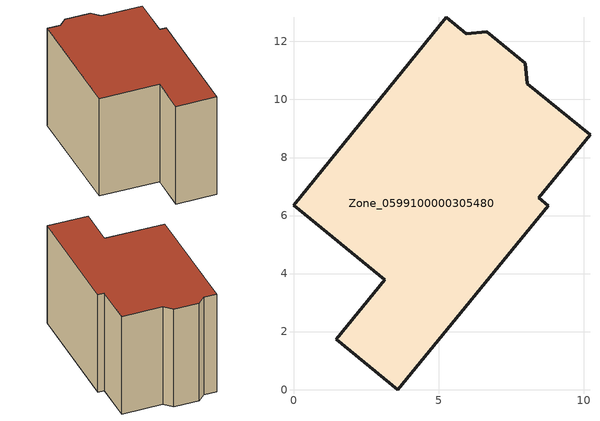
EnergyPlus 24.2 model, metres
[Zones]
Zone_0599100000305480
 floor ground (C_G): 1.47,1.73 3.14,3.78 0,6.35 5.27,12.83 5.95,12.27 6.66,12.34 7.99,11.25 8.06,10.54 10.22,8.78 8.45,6.62 8.79,6.34 3.6,0 z0
 wall outside (C_F): 3.14,3.78 1.47,1.73 3.6,0 8.79,6.34 8.45,6.62 10.22,8.78 8.06,10.54 7.99,11.25 6.66,12.34 5.95,12.27 5.27,12.83 0,6.35 3.14,3.78 z0:7.35
 roof outside (C_R): 5.27,12.83 0,6.35 3.14,3.78 1.47,1.73 3.6,0 8.79,6.34 8.45,6.62 10.22,8.78 8.06,10.54 7.99,11.25 6.66,12.34 5.95,12.27 z7.35
[BUILDING]
Pand.0599100000305480: North Axis=0; Terrain=City; Loads Convergence Tolerance Value=0.04; Temperature Convergence Tolerance Value=0.4; Solar Distribution=FullExterior; Maximum Number of Warmup Days=25; Minimum Number of Warmup Days=1
[Site:Location]
Rotterdam.The.Hague.AP_ZH_NLD Design_Conditions: Latitude=51.96; Longitude=4.45; Time Zone=1; Elevation=-4.5
[SITE:GROUNDTEMPERATURE:BUILDINGSURFACE]
18, 18, 18, 18, 18, 18, 18, 18, 18, 18, 18, 18
[MATERIAL] Thermal Absorptance=0.9; Solar Absorptance=0.7; Visible Absorptance=0.7
Name | Roughness | Thickness | Conductivity | Density | Specific Heat
G.TC.1946 | MediumSmooth | 0.15 | 1 | 540 | 1210
F.TC.1946 | Rough | 0.3 | 0.857143 | 1920 | 840
R.TC.1946 | MediumRough | 0.2 | 0.909091 | 1500 | 1000
[CONSTRUCTION]
C_G: G.TC.1946
C_F: F.TC.1946
C_R: R.TC.1946
[ZONE]
Zone_0599100000305480: Type=1; Multiplier=1; Ceiling Height=Autocalculate; Volume=Autocalculate; Floor Area=autocalculate; Part of Total Floor Area=Yes
[ZONEINFILTRATION:DESIGNFLOWRATE]
Infil_Zone_0599100000305480: Zone or ZoneList or Space or SpaceList=Zone_0599100000305480; Schedule=AlwaysOn; Design Flow Rate Calculation Method=Flow/Area; Flow Rate per Floor Area=0.003; Constant Term Coefficient=1; Temperature Term Coefficient=0; Velocity Term Coefficient=0; Velocity Squared Term Coefficient=0
[HVACTEMPLATE:ZONE:IDEALLOADSAIRSYSTEM]
Zone_0599100000305480: Maximum Heating Supply Air Temperature=50; Minimum Cooling Supply Air Temperature=13; Maximum Heating Supply Air Humidity Ratio=0.0156; Minimum Cooling Supply Air Humidity Ratio=0.0077; Heating Limit=NoLimit; Cooling Limit=NoLimit; Dehumidification Control Type=ConstantSensibleHeatRatio; Cooling Sensible Heat Ratio=0.7; Dehumidification Setpoint=60; Humidification Control Type=None; Humidification Setpoint=30; Outdoor Air Method=None; Outdoor Air Flow Rate per Person=0.00944; Outdoor Air Flow Rate per Zone Floor Area=0; Outdoor Air Flow Rate per Zone=0; Demand Controlled Ventilation Type=None; Outdoor Air Economizer Type=NoEconomizer; Heat Recovery Type=None; Sensible Heat Recovery Effectiveness=0.7; Latent Heat Recovery Effectiveness=0.65
[ZONECONTROL:THERMOSTAT]
ThermostatControl_Zone_0599100000305480: Zone or ZoneList=Zone_0599100000305480; Control Type Schedule=DualSetpointControlType; Control 1=Thermostat_Zone_0599100000305480; Temperature Difference Between Cutout And Setpoint=0
[THERMOSTATSETPOINT:DUALSETPOINT]
Thermostat_Zone_0599100000305480: Heating Setpoint Temperature Schedule=HeatingSetpoint_Zone_0599100000305480; Cooling Setpoint Temperature Schedule=CoolingSetpoint_Zone_0599100000305480
[SCHEDULE:COMPACT]
HeatingSetpoint_Zone_0599100000305480: Through: 12/31, For: AllDays, Until: 24:00, 21
CoolingSetpoint_Zone_0599100000305480: Through: 12/31, For: AllDays, Until: 24:00, 24
DualSetpointControlType: Through: 12/31, For: AllDays, Until: 24:00, 4
AlwaysOn: Through: 12/31, For: AllDays, Until: 24:00, 1
